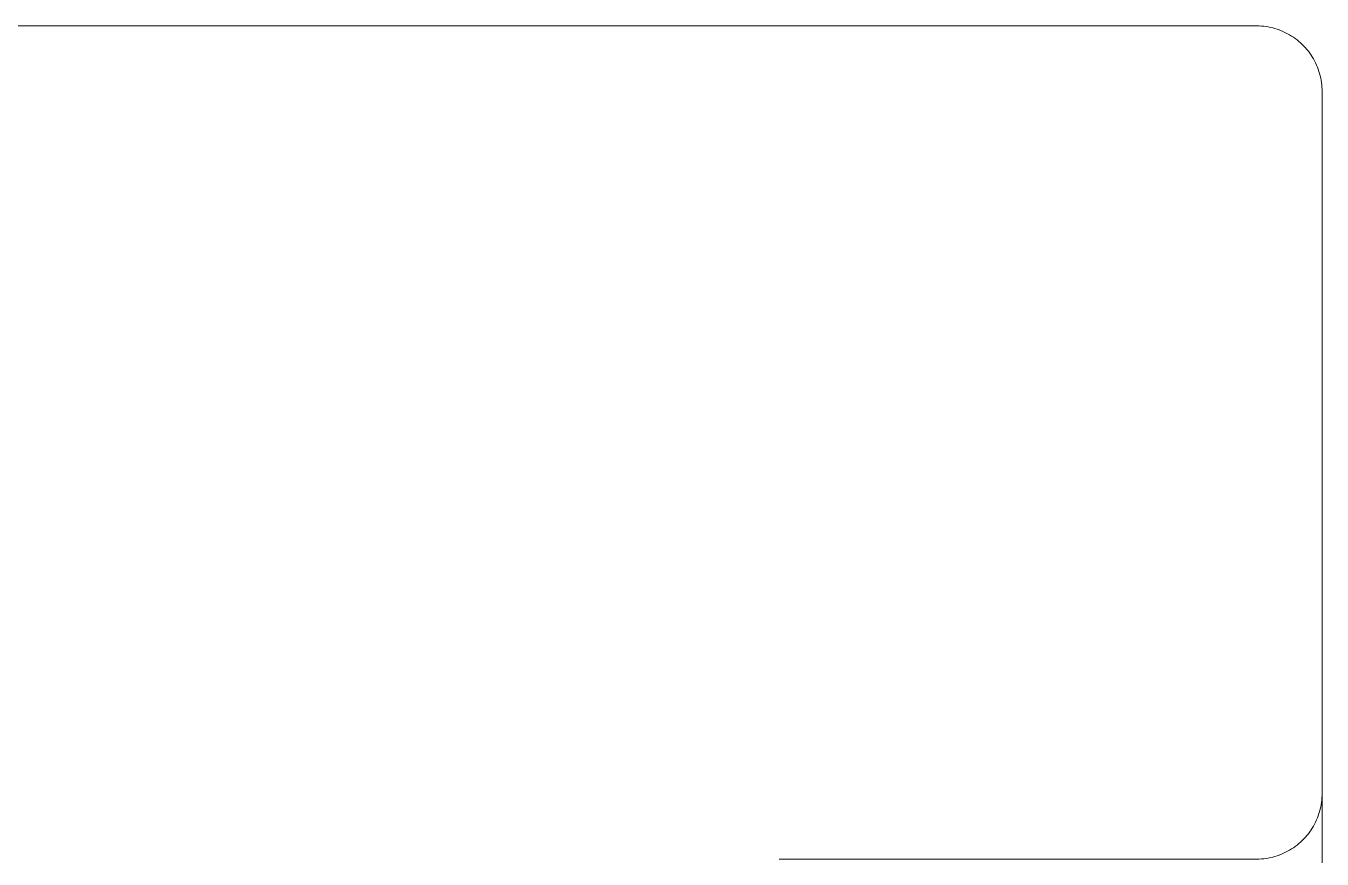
# Model space of a CAD drawing. Header units: inches. Extents: x -12 to 176, y -4 to 123.
# Drawn here: x 69.682 to 72.031, y 21.897 to 23.407 of the extents above; entities that cross this region are included whole.
import ezdxf

# ---------------------------------------------------------------- set-up
doc = ezdxf.new("R2010")
doc.units = ezdxf.units.IN
doc.layers.add('ZANO_R', color=7, linetype='Continuous', lineweight=0)

msp = doc.modelspace()

# ---------------------------------------------------------------- linework, layer by layer
at = {"layer": 'ZANO_R'}
for p, q in [((71.91337, 23.40652), (1.28338, 23.40652)), ((71.91751, 23.40642), (71.91337, 23.40652)), ((71.92164, 23.40619), (71.91751, 23.40642)), ((71.92576, 23.40581), (71.92164, 23.40619)), ((71.92987, 23.40529), (71.92576, 23.40581)), ((71.93396, 23.40462), (71.92987, 23.40529)), ((71.93802, 23.40381), (71.93396, 23.40462)), ((71.94205, 23.40286), (71.93802, 23.40381)), ((71.94605, 23.40177), (71.94205, 23.40286)), ((71.95, 23.40054), (71.94605, 23.40177)), ((71.95391, 23.39918), (71.95, 23.40054)), ((71.95777, 23.39768), (71.95391, 23.39918)), ((71.96157, 23.39604), (71.95777, 23.39768)), ((71.96532, 23.39428), (71.96157, 23.39604)), ((71.969, 23.39238), (71.96532, 23.39428)), ((71.97261, 23.39035), (71.969, 23.39238)), ((71.97615, 23.38821), (71.97261, 23.39035)), ((71.97962, 23.38594), (71.97615, 23.38821)), ((71.983, 23.38354), (71.97962, 23.38594)), ((71.98629, 23.38104), (71.983, 23.38354)), ((71.9895, 23.37842), (71.98629, 23.38104)), ((71.99261, 23.37569), (71.9895, 23.37842)), ((71.99563, 23.37285), (71.99261, 23.37569)), ((71.99855, 23.36991), (71.99563, 23.37285)), ((72.00136, 23.36687), (71.99855, 23.36991)), ((72.00406, 23.36373), (72.00136, 23.36687)), ((72.00665, 23.3605), (72.00406, 23.36373)), ((72.00913, 23.35718), (72.00665, 23.3605)), ((72.01149, 23.35378), (72.00913, 23.35718)), ((72.01373, 23.3503), (72.01149, 23.35378)), ((72.01585, 23.34674), (72.01373, 23.3503)), ((72.01784, 23.34311), (72.01585, 23.34674)), ((72.0197, 23.33941), (72.01784, 23.34311)), ((72.02143, 23.33565), (72.0197, 23.33941)), ((72.02303, 23.33183), (72.02143, 23.33565)), ((72.0245, 23.32796), (72.02303, 23.33183)), ((72.02583, 23.32403), (72.0245, 23.32796)), ((72.02703, 23.32007), (72.02583, 23.32403)), ((72.02808, 23.31606), (72.02703, 23.32007)), ((72.02899, 23.31202), (72.02808, 23.31606)), ((72.02977, 23.30796), (72.02899, 23.31202)), ((72.0304, 23.30386), (72.02977, 23.30796)), ((72.03088, 23.29975), (72.0304, 23.30386)), ((72.03122, 23.29562), (72.03088, 23.29975)), ((72.03142, 23.29149), (72.03122, 23.29562)), ((72.03148, 23.28735), (72.03142, 23.29149)), ((72.03148, 22.01621), (72.03148, 23.28735)), ((72.03122, 22.00794), (72.03142, 22.01207)), ((72.03142, 22.01207), (72.03148, 22.01621)), ((72.03148, 22.01621), (72.03148, 21.89016)), ((72.02808, 21.9875), (72.02899, 21.99154)), ((72.02899, 21.99154), (72.02977, 21.9956)), ((72.02977, 21.9956), (72.0304, 21.9997)), ((72.0304, 21.9997), (72.03088, 22.00381)), ((72.03088, 22.00381), (72.03122, 22.00794)), ((72.0197, 21.96415), (72.02143, 21.96791)), ((72.02143, 21.96791), (72.02303, 21.97173)), ((72.02303, 21.97173), (72.0245, 21.97561)), ((72.0245, 21.97561), (72.02583, 21.97953)), ((72.02583, 21.97953), (72.02703, 21.98349)), ((72.02703, 21.98349), (72.02808, 21.9875)), ((72.00406, 21.93983), (72.00665, 21.94306)), ((72.00665, 21.94306), (72.00913, 21.94638)), ((72.00913, 21.94638), (72.01149, 21.94978)), ((72.01149, 21.94978), (72.01373, 21.95326)), ((72.01373, 21.95326), (72.01585, 21.95682)), ((72.01585, 21.95682), (72.01784, 21.96045)), ((72.01784, 21.96045), (72.0197, 21.96415)), ((71.97615, 21.91535), (71.97962, 21.91763)), ((71.97962, 21.91763), (71.983, 21.92002)), ((71.983, 21.92002), (71.98629, 21.92252)), ((71.98629, 21.92252), (71.9895, 21.92514)), ((71.9895, 21.92514), (71.99261, 21.92787)), ((71.99261, 21.92787), (71.99563, 21.93071)), ((71.99563, 21.93071), (71.99855, 21.93365)), ((71.99855, 21.93365), (72.00136, 21.93669)), ((72.00136, 21.93669), (72.00406, 21.93983)), ((71.04722, 21.89704), (71.91337, 21.89704)), ((71.91337, 21.89704), (71.91751, 21.89714)), ((71.91751, 21.89714), (71.92164, 21.89737)), ((71.92164, 21.89737), (71.92576, 21.89775)), ((71.92576, 21.89775), (71.92987, 21.89827)), ((71.92987, 21.89827), (71.93396, 21.89894)), ((71.93396, 21.89894), (71.93802, 21.89975)), ((71.93802, 21.89975), (71.94205, 21.9007)), ((71.94205, 21.9007), (71.94605, 21.90179)), ((71.94605, 21.90179), (71.95, 21.90302)), ((71.95, 21.90302), (71.95391, 21.90438)), ((71.95391, 21.90438), (71.95777, 21.90588)), ((71.95777, 21.90588), (71.96157, 21.90752)), ((71.96157, 21.90752), (71.96532, 21.90929)), ((71.96532, 21.90929), (71.969, 21.91118)), ((71.969, 21.91118), (71.97261, 21.91321)), ((71.97261, 21.91321), (71.97615, 21.91535))]:
    msp.add_line(p, q, dxfattribs=at)

doc.saveas('drawing.dxf')
